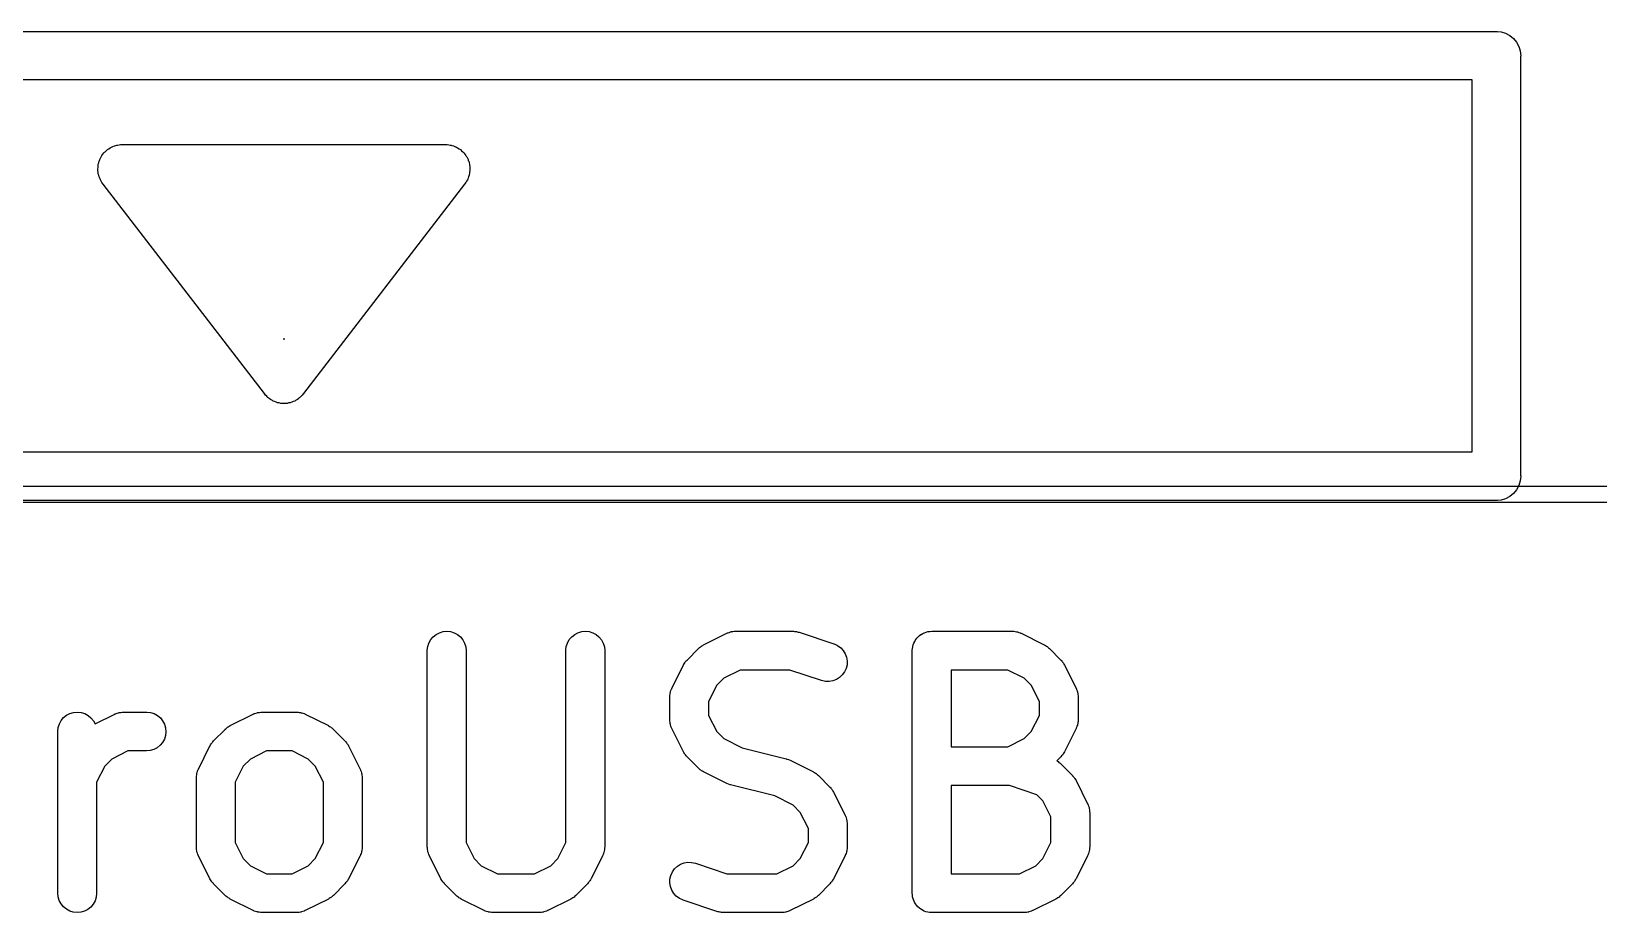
# Model space of a CAD drawing. Header units: millimetres. Extents: x 17 to 402, y -127 to -24.
# Drawn here: x 27 to 31.848, y -26.693 to -23.968 of the extents above; entities that cross this region are included whole.
import ezdxf

# ---------------------------------------------------------------- set-up
doc = ezdxf.new("R2010")
doc.units = ezdxf.units.MM
doc.header["$LTSCALE"] = 25.4
doc.layers.add('BLACK', color=7, linetype='CONTINUOUS')

msp = doc.modelspace()

# ---------------------------------------------------------------- linework, layer by layer
at = {"layer": 'BLACK', "linetype": 'Continuous'}
for p, q in [((24.0349, -23.9688), (31.5275, -23.9688)), ((31.5275, -23.9688), (31.5313, -23.9684)), ((31.5313, -23.9684), (31.5349, -23.9688)), ((31.5349, -23.9688), (31.546, -23.9698)), ((31.546, -23.9698), (31.56, -23.9741)), ((31.56, -23.9741), (31.5732, -23.9811)), ((31.5732, -23.9811), (31.5846, -23.9905)), ((31.5846, -23.9905), (31.5938, -24.0019)), ((31.5938, -24.0019), (31.6009, -24.0149)), ((31.6009, -24.0149), (31.6052, -24.0291)), ((31.6052, -24.0291), (31.6065, -24.0437)), ((31.6065, -24.0437), (31.6062, -24.0474)), ((31.6062, -24.0474), (31.6062, -25.3401)), ((31.4564, -24.1187), (24.1063, -24.1187)), ((31.4564, -25.2688), (31.4564, -24.1187)), ((27.2318, -24.3374), (27.2354, -24.334)), ((27.2354, -24.334), (27.2374, -24.3327)), ((27.2374, -24.3327), (27.2395, -24.3311)), ((27.2395, -24.3311), (27.2438, -24.3288)), ((27.2438, -24.3288), (27.2478, -24.3262)), ((27.2478, -24.3262), (27.2501, -24.3253)), ((27.2501, -24.3253), (27.2524, -24.3241)), ((27.2524, -24.3241), (27.257, -24.3227)), ((27.257, -24.3227), (27.2616, -24.321)), ((27.2616, -24.321), (27.2641, -24.3206)), ((27.2641, -24.3206), (27.2666, -24.3198)), ((27.2666, -24.3198), (27.2715, -24.3194)), ((27.2715, -24.3194), (27.2763, -24.3185)), ((27.2763, -24.3185), (27.2824, -24.3187)), ((27.2824, -24.3187), (28.2801, -24.3187)), ((28.2801, -24.3187), (28.2862, -24.3185)), ((28.2862, -24.3185), (28.291, -24.3194)), ((28.291, -24.3194), (28.2959, -24.3198)), ((28.2959, -24.3198), (28.2984, -24.3206)), ((28.2984, -24.3206), (28.3009, -24.321)), ((28.3009, -24.321), (28.3055, -24.3227)), ((28.3055, -24.3227), (28.3101, -24.3241)), ((28.3101, -24.3241), (28.3124, -24.3253)), ((28.3124, -24.3253), (28.3147, -24.3262)), ((28.3147, -24.3262), (28.3187, -24.3288)), ((28.3187, -24.3288), (28.323, -24.3311)), ((28.323, -24.3311), (28.3251, -24.3327)), ((28.3251, -24.3327), (28.3271, -24.334)), ((28.3271, -24.334), (28.3307, -24.3374)), ((27.2064, -24.384), (27.2072, -24.3816)), ((27.2072, -24.379), (27.2087, -24.3744)), ((27.2072, -24.3816), (27.2072, -24.379)), ((27.2087, -24.3744), (27.2097, -24.3696)), ((27.2097, -24.3696), (27.2108, -24.3673)), ((27.2108, -24.3673), (27.2115, -24.3649)), ((27.2115, -24.3649), (27.2138, -24.3606)), ((27.2138, -24.3606), (27.2158, -24.3561)), ((27.2158, -24.3561), (27.2174, -24.3541)), ((27.2174, -24.3541), (27.2186, -24.3519)), ((27.2186, -24.3519), (27.2217, -24.3481)), ((27.2217, -24.3481), (27.2245, -24.3441)), ((27.2245, -24.3441), (27.2263, -24.3424)), ((27.2263, -24.3424), (27.228, -24.3405)), ((27.228, -24.3405), (27.2318, -24.3374)), ((28.3307, -24.3374), (28.3345, -24.3405)), ((28.3345, -24.3405), (28.3362, -24.3424)), ((28.3362, -24.3424), (28.338, -24.3441)), ((28.338, -24.3441), (28.3408, -24.3481)), ((28.3408, -24.3481), (28.3439, -24.3519)), ((28.3439, -24.3519), (28.3451, -24.3541)), ((28.3451, -24.3541), (28.3467, -24.3561)), ((28.3467, -24.3561), (28.3487, -24.3606)), ((28.3487, -24.3606), (28.351, -24.3649)), ((28.351, -24.3649), (28.3515, -24.3673)), ((28.3515, -24.3673), (28.3528, -24.3696)), ((28.3528, -24.3696), (28.3538, -24.3744)), ((28.3538, -24.3744), (28.3553, -24.379)), ((28.3553, -24.379), (28.3553, -24.3816)), ((28.3553, -24.3816), (28.3561, -24.384)), ((27.2059, -24.3938), (27.2064, -24.3889)), ((27.2062, -24.3963), (27.2059, -24.3938)), ((27.2059, -24.3988), (27.2062, -24.3963)), ((27.207, -24.4036), (27.2059, -24.3988)), ((27.2064, -24.3889), (27.2064, -24.384)), ((27.2072, -24.4085), (27.207, -24.4036)), ((27.208, -24.4109), (27.2072, -24.4085)), ((27.2085, -24.4133), (27.208, -24.4109)), ((27.2103, -24.4179), (27.2085, -24.4133)), ((27.2115, -24.4226), (27.2103, -24.4179)), ((27.2128, -24.4248), (27.2115, -24.4226)), ((27.2138, -24.4272), (27.2128, -24.4248)), ((27.2164, -24.4313), (27.2138, -24.4272)), ((28.3487, -24.4272), (28.3461, -24.4313)), ((28.3497, -24.4248), (28.3487, -24.4272)), ((28.351, -24.4226), (28.3497, -24.4248)), ((28.3522, -24.4179), (28.351, -24.4226)), ((28.354, -24.4133), (28.3522, -24.4179)), ((28.3545, -24.4109), (28.354, -24.4133)), ((28.3553, -24.4085), (28.3545, -24.4109)), ((28.3555, -24.4036), (28.3553, -24.4085)), ((28.3566, -24.3988), (28.3555, -24.4036)), ((28.3561, -24.384), (28.3561, -24.3889)), ((28.3561, -24.3889), (28.3566, -24.3938)), ((28.3566, -24.3938), (28.3563, -24.3963)), ((28.3563, -24.3963), (28.3566, -24.3988)), ((27.2186, -24.4356), (27.2164, -24.4313)), ((27.2224, -24.4404), (27.2186, -24.4356)), ((27.7211, -25.0885), (27.2224, -24.4404)), ((28.3401, -24.4404), (27.8414, -25.0885)), ((28.3439, -24.4356), (28.3401, -24.4404)), ((28.3461, -24.4313), (28.3439, -24.4356)), ((27.7797, -24.9187), (27.7812, -24.9208)), ((27.7828, -24.9187), (27.7797, -24.9187)), ((27.7812, -24.9208), (27.7828, -24.9187)), ((27.7246, -25.0934), (27.7211, -25.0885)), ((27.7282, -25.0968), (27.7246, -25.0934)), ((27.7317, -25.1005), (27.7282, -25.0968)), ((27.7335, -25.1019), (27.7317, -25.1005)), ((27.7353, -25.1035), (27.7335, -25.1019)), ((27.7396, -25.1061), (27.7353, -25.1035)), ((27.7437, -25.1091), (27.7396, -25.1061)), ((27.7459, -25.11), (27.7437, -25.1091)), ((27.8188, -25.1091), (27.8168, -25.11)), ((27.8229, -25.1061), (27.8188, -25.1091)), ((27.8272, -25.1035), (27.8229, -25.1061)), ((27.829, -25.1019), (27.8272, -25.1035)), ((27.8308, -25.1005), (27.829, -25.1019)), ((27.8343, -25.0968), (27.8308, -25.1005)), ((27.8379, -25.0934), (27.8343, -25.0968)), ((27.8414, -25.0885), (27.8379, -25.0934)), ((27.7477, -25.1113), (27.7459, -25.11)), ((27.7525, -25.1131), (27.7477, -25.1113)), ((27.7571, -25.1151), (27.7525, -25.1131)), ((27.7594, -25.1157), (27.7571, -25.1151)), ((27.7617, -25.1165), (27.7594, -25.1157)), ((27.7665, -25.1173), (27.7617, -25.1165)), ((27.7716, -25.1185), (27.7665, -25.1173)), ((27.7739, -25.1185), (27.7716, -25.1185)), ((27.7762, -25.1189), (27.7739, -25.1185)), ((27.7812, -25.1188), (27.7762, -25.1189)), ((27.7863, -25.1189), (27.7812, -25.1188)), ((27.7886, -25.1185), (27.7863, -25.1189)), ((27.7909, -25.1185), (27.7886, -25.1185)), ((27.796, -25.1173), (27.7909, -25.1185)), ((27.8008, -25.1165), (27.796, -25.1173)), ((27.8031, -25.1157), (27.8008, -25.1165)), ((27.8054, -25.1151), (27.8031, -25.1157)), ((27.81, -25.1131), (27.8054, -25.1151)), ((27.8148, -25.1113), (27.81, -25.1131)), ((27.8168, -25.11), (27.8148, -25.1113)), ((24.1063, -25.2688), (31.4564, -25.2688)), ((31.6065, -25.3437), (31.6052, -25.3584)), ((31.6062, -25.3401), (31.6065, -25.3437)), ((19.0488, -25.375), (400.05, -25.375)), ((31.5846, -25.397), (31.5732, -25.4063)), ((31.5938, -25.3856), (31.5846, -25.397)), ((31.6009, -25.3726), (31.5938, -25.3856)), ((31.6052, -25.3584), (31.6009, -25.3726)), ((400.05, -25.4249), (19.0501, -25.4249)), ((31.5275, -25.4188), (24.0349, -25.4188)), ((31.5313, -25.419), (31.5275, -25.4188)), ((31.5349, -25.4188), (31.5313, -25.419)), ((31.546, -25.4178), (31.5349, -25.4188)), ((31.56, -25.4135), (31.546, -25.4178)), ((31.5732, -25.4063), (31.56, -25.4135)), ((28.2428, -25.8402), (28.2519, -25.8328)), ((28.2519, -25.8328), (28.2623, -25.8275)), ((28.2623, -25.8275), (28.2735, -25.8242)), ((28.2735, -25.8242), (28.2852, -25.8229)), ((28.2852, -25.8229), (28.2969, -25.8242)), ((28.2969, -25.8242), (28.308, -25.8277)), ((28.308, -25.8277), (28.3185, -25.8333)), ((28.3185, -25.8333), (28.3273, -25.8407)), ((28.6715, -25.8402), (28.6807, -25.8328)), ((28.6807, -25.8328), (28.6908, -25.8275)), ((28.6908, -25.8275), (28.7023, -25.8242)), ((28.7023, -25.8242), (28.7139, -25.8229)), ((28.7139, -25.8229), (28.7254, -25.8242)), ((28.7254, -25.8242), (28.7365, -25.8277)), ((28.7365, -25.8277), (28.747, -25.8333)), ((28.747, -25.8333), (28.7558, -25.8407)), ((29.0794, -25.8651), (29.1508, -25.8293)), ((29.1508, -25.8293), (29.1516, -25.829)), ((29.1516, -25.829), (29.1534, -25.8285)), ((29.1534, -25.8285), (29.1549, -25.8275)), ((29.1549, -25.8275), (29.1587, -25.8265)), ((29.1587, -25.8265), (29.1625, -25.8249)), ((29.1625, -25.8249), (29.1643, -25.8247)), ((29.1643, -25.8247), (29.1661, -25.8242)), ((29.1661, -25.8242), (29.1701, -25.8237)), ((29.1701, -25.8237), (29.1742, -25.8232)), ((29.1742, -25.8232), (29.176, -25.8232)), ((29.176, -25.8232), (29.1777, -25.8229)), ((29.1777, -25.8229), (29.3563, -25.8229)), ((29.3563, -25.8229), (29.3571, -25.8232)), ((29.3571, -25.8232), (29.3604, -25.8234)), ((29.3604, -25.8234), (29.3639, -25.8234)), ((29.3639, -25.8234), (29.3662, -25.8242)), ((29.3662, -25.8242), (29.3687, -25.8244)), ((29.3687, -25.8244), (29.3721, -25.8255)), ((29.3721, -25.8255), (29.3751, -25.8262)), ((29.3751, -25.8262), (29.4823, -25.8618)), ((29.7429, -25.8402), (29.7472, -25.8366)), ((29.7472, -25.8366), (29.7515, -25.8331)), ((29.7515, -25.8331), (29.7518, -25.8331)), ((29.7518, -25.8331), (29.752, -25.8328)), ((29.752, -25.8328), (29.7571, -25.8303)), ((29.7571, -25.8303), (29.7619, -25.8275)), ((29.7619, -25.8275), (29.7622, -25.8275)), ((29.7622, -25.8275), (29.7625, -25.8275)), ((29.7625, -25.8275), (29.7678, -25.8257)), ((29.7678, -25.8257), (29.7731, -25.8242)), ((29.7731, -25.8242), (29.7734, -25.8242)), ((29.7734, -25.8242), (29.7736, -25.8242)), ((29.7736, -25.8242), (29.7792, -25.8237)), ((29.7792, -25.8237), (29.7848, -25.8229)), ((29.7848, -25.8229), (30.0347, -25.8229)), ((30.0347, -25.8229), (30.0358, -25.8232)), ((30.0358, -25.8232), (30.0375, -25.8232)), ((30.0375, -25.8232), (30.0391, -25.8232)), ((30.0391, -25.8232), (30.0431, -25.8239)), ((30.0431, -25.8239), (30.0472, -25.8244)), ((30.0472, -25.8244), (30.049, -25.8249)), ((30.049, -25.8249), (30.0507, -25.8252)), ((30.0507, -25.8252), (30.0545, -25.8267)), ((30.0545, -25.8267), (30.0584, -25.828)), ((30.0584, -25.828), (30.0599, -25.8288)), ((30.0599, -25.8288), (30.0617, -25.8293)), ((30.0617, -25.8293), (30.133, -25.8651)), ((28.2247, -25.8821), (28.2263, -25.8707)), ((28.2247, -25.8831), (28.2247, -25.8821)), ((28.2247, -26.4902), (28.2247, -25.8831)), ((28.2263, -25.8707), (28.2296, -25.8595)), ((28.2296, -25.8595), (28.2354, -25.8491)), ((28.2354, -25.8491), (28.2428, -25.8402)), ((28.3273, -25.8407), (28.3347, -25.8498)), ((28.3347, -25.8498), (28.3403, -25.8602)), ((28.3403, -25.8602), (28.3436, -25.8714)), ((28.3436, -25.8714), (28.3449, -25.8831)), ((28.3449, -25.8831), (28.3449, -26.4759)), ((28.6535, -25.8821), (28.6548, -25.8707)), ((28.6535, -25.8831), (28.6535, -25.8821)), ((28.6535, -26.4759), (28.6535, -25.8831)), ((28.6548, -25.8707), (28.6583, -25.8595)), ((28.6583, -25.8595), (28.6639, -25.8491)), ((28.6639, -25.8491), (28.6715, -25.8402)), ((28.7558, -25.8407), (28.7635, -25.8498)), ((28.7635, -25.8498), (28.7688, -25.8602)), ((28.7688, -25.8602), (28.7724, -25.8714)), ((28.7724, -25.8714), (28.7734, -25.8831)), ((28.7734, -25.8831), (28.7734, -26.4902)), ((29.0281, -25.9121), (29.0639, -25.8762)), ((29.0639, -25.8762), (29.0645, -25.8757)), ((29.0645, -25.8757), (29.067, -25.8737)), ((29.067, -25.8737), (29.0695, -25.8714)), ((29.0695, -25.8714), (29.0716, -25.8699)), ((29.0716, -25.8699), (29.0736, -25.8684)), ((29.0736, -25.8684), (29.0767, -25.8669)), ((29.0767, -25.8669), (29.0794, -25.8651)), ((29.4823, -25.8618), (29.483, -25.862)), ((29.483, -25.862), (29.4937, -25.8671)), ((29.4937, -25.8671), (29.5034, -25.874)), ((29.5034, -25.874), (29.5112, -25.8826)), ((29.5112, -25.8826), (29.5173, -25.8925)), ((29.7249, -25.8821), (29.7254, -25.8765)), ((29.7249, -25.8826), (29.7249, -25.8821)), ((29.7249, -25.8831), (29.7249, -25.8826)), ((29.7249, -25.8826), (29.7249, -25.8826)), ((29.7249, -25.8826), (29.7249, -25.8826)), ((29.7249, -26.6329), (29.7249, -25.8831)), ((29.7254, -25.8765), (29.7261, -25.8709)), ((29.7261, -25.8707), (29.7279, -25.8653)), ((29.7261, -25.8709), (29.7261, -25.8707)), ((29.7261, -25.8707), (29.7261, -25.8707)), ((29.7279, -25.8653), (29.7294, -25.8597)), ((29.7294, -25.8597), (29.7297, -25.8595)), ((29.7297, -25.8595), (29.7325, -25.8544)), ((29.7297, -25.8595), (29.7297, -25.8595)), ((29.7325, -25.8544), (29.735, -25.8496)), ((29.735, -25.8496), (29.7353, -25.8493)), ((29.7353, -25.8491), (29.7388, -25.8448)), ((29.7353, -25.8493), (29.7353, -25.8491)), ((29.7388, -25.8448), (29.7426, -25.8404)), ((29.7426, -25.8404), (29.7429, -25.8402)), ((29.7426, -25.8404), (29.7426, -25.8404)), ((30.133, -25.8651), (30.1338, -25.8656)), ((30.1338, -25.8656), (30.1366, -25.8674)), ((30.1366, -25.8674), (30.1396, -25.8689)), ((30.1396, -25.8689), (30.1417, -25.8704)), ((30.1417, -25.8704), (30.1437, -25.8719)), ((30.1437, -25.8719), (30.146, -25.8742)), ((30.146, -25.8742), (30.1488, -25.8762)), ((30.1488, -25.8762), (30.1843, -25.9121)), ((28.9811, -25.9989), (29.017, -25.9276)), ((29.017, -25.9276), (29.0172, -25.9268)), ((29.0172, -25.9268), (29.019, -25.924)), ((29.019, -25.924), (29.0208, -25.9212)), ((29.0208, -25.9212), (29.0223, -25.9192)), ((29.0223, -25.9192), (29.0236, -25.9171)), ((29.0236, -25.9171), (29.0258, -25.9146)), ((29.0258, -25.9146), (29.0281, -25.9121)), ((29.5173, -25.8925), (29.5214, -25.9034)), ((29.5229, -25.9268), (29.5201, -25.9382)), ((29.5214, -25.9034), (29.5232, -25.9151)), ((29.5232, -25.9151), (29.5229, -25.9268)), ((30.1843, -25.9121), (30.1851, -25.9126)), ((30.1851, -25.9126), (30.1871, -25.9154)), ((30.1871, -25.9154), (30.1894, -25.9177)), ((30.1894, -25.9177), (30.1907, -25.9199)), ((30.1907, -25.9199), (30.1922, -25.9217)), ((30.1922, -25.9217), (30.1937, -25.9248)), ((30.1937, -25.9248), (30.1955, -25.9276)), ((30.1955, -25.9276), (30.2313, -25.9989)), ((29.1417, -25.9679), (29.1198, -25.99)), ((29.192, -25.9431), (29.1417, -25.9679)), ((29.3464, -25.9431), (29.192, -25.9431)), ((29.4444, -25.9756), (29.3464, -25.9431)), ((29.4559, -25.9784), (29.4444, -25.9756)), ((29.4676, -25.9786), (29.4559, -25.9784)), ((29.479, -25.9766), (29.4676, -25.9786)), ((29.4902, -25.9725), (29.479, -25.9766)), ((29.5001, -25.9664), (29.4902, -25.9725)), ((29.5084, -25.9583), (29.5001, -25.9664)), ((29.5153, -25.9489), (29.5084, -25.9583)), ((29.5201, -25.9382), (29.5153, -25.9489)), ((29.8447, -25.9431), (29.8447, -26.1803)), ((30.0208, -25.9431), (29.8447, -25.9431)), ((30.0708, -25.9679), (30.0208, -25.9431)), ((30.0926, -25.99), (30.0708, -25.9679)), ((28.9748, -26.0251), (28.975, -26.0233)), ((28.9748, -26.0259), (28.9748, -26.0251)), ((28.9748, -26.0972), (28.9748, -26.0259)), ((28.975, -26.0215), (28.9756, -26.0175)), ((28.975, -26.0233), (28.975, -26.0215)), ((28.9756, -26.0175), (28.9761, -26.0134)), ((28.9761, -26.0134), (28.9766, -26.0116)), ((28.9766, -26.0116), (28.9771, -26.0101)), ((28.9771, -26.0101), (28.9784, -26.006)), ((28.9784, -26.006), (28.9796, -26.0022)), ((28.9796, -26.0022), (28.9806, -26.0007)), ((28.9806, -26.0007), (28.9811, -25.9989)), ((29.1198, -25.99), (29.0949, -26.0401)), ((30.1178, -26.0401), (30.0926, -25.99)), ((30.2313, -25.9989), (30.2316, -25.9997)), ((30.2316, -25.9997), (30.2324, -26.0015)), ((30.2324, -26.0015), (30.2331, -26.003)), ((30.2331, -26.003), (30.2344, -26.0071)), ((30.2344, -26.0071), (30.2357, -26.0109)), ((30.2357, -26.0109), (30.2359, -26.0126)), ((30.2359, -26.0126), (30.2364, -26.0142)), ((30.2364, -26.0142), (30.2369, -26.0182)), ((30.2369, -26.0182), (30.2377, -26.0223)), ((30.2377, -26.0223), (30.2374, -26.0241)), ((30.2374, -26.0241), (30.2377, -26.0259)), ((30.2377, -26.0259), (30.2377, -26.0972)), ((27.1092, -26.0828), (27.1196, -26.0774)), ((27.1196, -26.0774), (27.1308, -26.0741)), ((27.1308, -26.0741), (27.1424, -26.0731)), ((27.1424, -26.0731), (27.1541, -26.0744)), ((27.1541, -26.0744), (27.1653, -26.0777)), ((27.1653, -26.0777), (27.1755, -26.0833)), ((27.258, -26.0795), (27.2588, -26.0789)), ((27.2588, -26.0789), (27.2603, -26.0784)), ((27.2603, -26.0784), (27.2621, -26.0777)), ((27.2621, -26.0777), (27.2659, -26.0764)), ((27.2659, -26.0764), (27.2697, -26.0749)), ((27.2697, -26.0749), (27.2715, -26.0746)), ((27.2715, -26.0746), (27.2733, -26.0741)), ((27.2733, -26.0741), (27.2773, -26.0739)), ((27.2773, -26.0739), (27.2814, -26.0731)), ((27.2814, -26.0731), (27.2832, -26.0731)), ((27.2832, -26.0731), (27.2849, -26.0731)), ((27.2849, -26.0731), (27.3563, -26.0731)), ((27.3563, -26.0731), (27.3571, -26.0731)), ((27.3571, -26.0731), (27.3688, -26.0744)), ((27.3688, -26.0744), (27.3799, -26.0779)), ((27.3799, -26.0779), (27.3901, -26.0835)), ((27.6865, -26.0795), (27.6873, -26.0789)), ((27.6873, -26.0789), (27.689, -26.0784)), ((27.689, -26.0784), (27.6906, -26.0777)), ((27.6906, -26.0777), (27.6944, -26.0764)), ((27.6944, -26.0764), (27.6982, -26.0749)), ((27.6982, -26.0749), (27.7, -26.0746)), ((27.7, -26.0746), (27.7017, -26.0741)), ((27.7017, -26.0741), (27.7058, -26.0739)), ((27.7058, -26.0739), (27.7099, -26.0731)), ((27.7099, -26.0731), (27.7117, -26.0731)), ((27.7117, -26.0731), (27.7134, -26.0731)), ((27.7134, -26.0731), (27.8206, -26.0731)), ((27.8206, -26.0731), (27.8214, -26.0731)), ((27.8214, -26.0731), (27.8232, -26.0734)), ((27.8232, -26.0734), (27.8249, -26.0731)), ((27.8249, -26.0731), (27.829, -26.0739)), ((27.829, -26.0739), (27.8331, -26.0744)), ((27.8331, -26.0744), (27.8346, -26.0749)), ((27.8346, -26.0749), (27.8364, -26.0751)), ((27.8364, -26.0751), (27.8402, -26.0767)), ((27.8402, -26.0767), (27.8442, -26.0779)), ((27.8442, -26.0779), (27.8458, -26.0787)), ((27.8458, -26.0787), (27.8473, -26.0795)), ((29.0949, -26.0401), (29.0949, -26.0833)), ((30.1178, -26.0833), (30.1178, -26.0401)), ((27.082, -26.1323), (27.0833, -26.1206)), ((27.0833, -26.1206), (27.0868, -26.1094)), ((27.0868, -26.1094), (27.0924, -26.0993)), ((27.0924, -26.0993), (27.1, -26.0901)), ((27.1, -26.0901), (27.1092, -26.0828)), ((27.1755, -26.0833), (27.1846, -26.0909)), ((27.1846, -26.0909), (27.192, -26.0998)), ((27.192, -26.0998), (27.1973, -26.1097)), ((27.1973, -26.1097), (27.258, -26.0795)), ((27.3901, -26.0835), (27.3992, -26.0911)), ((27.3992, -26.0911), (27.4063, -26.1003)), ((27.4063, -26.1003), (27.4119, -26.1104)), ((27.4119, -26.1104), (27.4152, -26.1219)), ((27.4152, -26.1219), (27.4163, -26.1336)), ((27.5638, -26.162), (27.5996, -26.1264)), ((27.5996, -26.1264), (27.6001, -26.1257)), ((27.6001, -26.1257), (27.6027, -26.1236)), ((27.6027, -26.1236), (27.6052, -26.1214)), ((27.6052, -26.1214), (27.6073, -26.1201)), ((27.6073, -26.1201), (27.6093, -26.1183)), ((27.6093, -26.1183), (27.6123, -26.1168)), ((27.6123, -26.1168), (27.6151, -26.115)), ((27.6151, -26.115), (27.6865, -26.0795)), ((27.8473, -26.0795), (27.9189, -26.115)), ((27.9189, -26.115), (27.9194, -26.1155)), ((27.9194, -26.1155), (27.9225, -26.1173)), ((27.9225, -26.1173), (27.9253, -26.1188)), ((27.9253, -26.1188), (27.9273, -26.1206)), ((27.9273, -26.1206), (27.9293, -26.1219)), ((27.9293, -26.1219), (27.9319, -26.1242)), ((27.9319, -26.1242), (27.9344, -26.1264)), ((27.9344, -26.1264), (27.9702, -26.162)), ((28.975, -26.099), (28.9748, -26.0972)), ((28.975, -26.1008), (28.975, -26.099)), ((28.9756, -26.1048), (28.975, -26.1008)), ((28.9761, -26.1089), (28.9756, -26.1048)), ((28.9766, -26.1107), (28.9761, -26.1089)), ((28.9768, -26.1125), (28.9766, -26.1107)), ((28.9781, -26.1163), (28.9768, -26.1125)), ((28.9794, -26.1201), (28.9781, -26.1163)), ((28.9801, -26.1219), (28.9794, -26.1201)), ((28.9809, -26.1234), (28.9801, -26.1219)), ((28.9811, -26.1242), (28.9809, -26.1234)), ((29.017, -26.1955), (28.9811, -26.1242)), ((29.0949, -26.0833), (29.1198, -26.1333)), ((30.0926, -26.1333), (30.1178, -26.0833)), ((30.2313, -26.1242), (30.1955, -26.1955)), ((30.2321, -26.1226), (30.2313, -26.1242)), ((30.2329, -26.1209), (30.2321, -26.1226)), ((30.2341, -26.117), (30.2329, -26.1209)), ((30.2357, -26.1132), (30.2341, -26.117)), ((30.2359, -26.1115), (30.2357, -26.1132)), ((30.2364, -26.1097), (30.2359, -26.1115)), ((30.2369, -26.1056), (30.2364, -26.1097)), ((30.2374, -26.1018), (30.2369, -26.1056)), ((30.2377, -26.0982), (30.2374, -26.1)), ((30.2374, -26.1), (30.2374, -26.1018)), ((30.2377, -26.0972), (30.2377, -26.0982)), ((27.082, -26.133), (27.082, -26.1323)), ((27.082, -26.6329), (27.082, -26.133)), ((27.3985, -26.1757), (27.3893, -26.1831)), ((27.4061, -26.1666), (27.3985, -26.1757)), ((27.4117, -26.1564), (27.4061, -26.1666)), ((27.415, -26.145), (27.4117, -26.1564)), ((27.4163, -26.1336), (27.415, -26.145)), ((27.5529, -26.177), (27.5547, -26.1739)), ((27.5547, -26.1739), (27.5565, -26.1711)), ((27.5565, -26.1711), (27.558, -26.1691)), ((27.558, -26.1691), (27.5593, -26.1671)), ((27.5593, -26.1671), (27.5618, -26.1645)), ((27.5618, -26.1645), (27.5638, -26.162)), ((27.9702, -26.162), (27.9707, -26.1625)), ((27.9707, -26.1625), (27.9728, -26.1653)), ((27.9728, -26.1653), (27.9751, -26.1678)), ((27.9751, -26.1678), (27.9763, -26.1699)), ((27.9763, -26.1699), (27.9781, -26.1719)), ((27.9781, -26.1719), (27.9796, -26.1747)), ((27.9796, -26.1747), (27.9814, -26.1777)), ((29.1198, -26.1333), (29.1417, -26.1551)), ((29.1417, -26.1551), (29.1986, -26.1836)), ((30.0208, -26.1803), (30.0708, -26.1551)), ((30.0708, -26.1551), (30.0926, -26.1333)), ((27.2489, -26.2181), (27.227, -26.24)), ((27.2989, -26.193), (27.2489, -26.2181)), ((27.3563, -26.193), (27.2989, -26.193)), ((27.368, -26.192), (27.3563, -26.193)), ((27.3792, -26.1884), (27.368, -26.192)), ((27.3893, -26.1831), (27.3792, -26.1884)), ((27.5168, -26.2491), (27.5526, -26.1777)), ((27.5526, -26.1777), (27.5529, -26.177)), ((27.6776, -26.2181), (27.6555, -26.24)), ((27.7277, -26.193), (27.6776, -26.2181)), ((27.8064, -26.193), (27.7277, -26.193)), ((27.8564, -26.2181), (27.8064, -26.193)), ((27.8783, -26.24), (27.8564, -26.2181)), ((27.9814, -26.1777), (28.017, -26.2491)), ((29.0187, -26.1983), (29.017, -26.1955)), ((29.0203, -26.2014), (29.0187, -26.1983)), ((29.0218, -26.2034), (29.0203, -26.2014)), ((29.0231, -26.2054), (29.0218, -26.2034)), ((29.0253, -26.208), (29.0231, -26.2054)), ((29.0276, -26.2105), (29.0253, -26.208)), ((29.0281, -26.2113), (29.0276, -26.2105)), ((29.0639, -26.2468), (29.0281, -26.2113)), ((29.1986, -26.1836), (29.335, -26.2176)), ((29.335, -26.2176), (29.336, -26.2179)), ((29.336, -26.2179), (29.3362, -26.2179)), ((29.3362, -26.2179), (29.3365, -26.2181)), ((29.3365, -26.2181), (29.3416, -26.2199)), ((29.3416, -26.2199), (29.3469, -26.2219)), ((29.3469, -26.2219), (29.3472, -26.2222)), ((29.3472, -26.2222), (29.3474, -26.2222)), ((29.3474, -26.2222), (29.4188, -26.258)), ((29.8447, -26.1803), (30.0208, -26.1803)), ((30.1843, -26.2113), (30.1716, -26.224)), ((30.1716, -26.224), (30.1724, -26.2242)), ((30.1724, -26.2242), (30.1737, -26.2252)), ((30.1866, -26.2085), (30.1843, -26.2113)), ((30.1889, -26.2062), (30.1866, -26.2085)), ((30.1902, -26.2042), (30.1889, -26.2062)), ((30.1917, -26.2021), (30.1902, -26.2042)), ((30.1935, -26.1991), (30.1917, -26.2021)), ((30.1953, -26.1963), (30.1935, -26.1991)), ((30.1955, -26.1955), (30.1953, -26.1963)), ((27.227, -26.24), (27.2019, -26.29)), ((27.5107, -26.2715), (27.5115, -26.2674)), ((27.5107, -26.2733), (27.5107, -26.2715)), ((27.5115, -26.2674), (27.5118, -26.2633)), ((27.5118, -26.2633), (27.5123, -26.2618)), ((27.5123, -26.2618), (27.5128, -26.26)), ((27.5128, -26.26), (27.514, -26.2562)), ((27.514, -26.2562), (27.5153, -26.2522)), ((27.5153, -26.2522), (27.5163, -26.2506)), ((27.5163, -26.2506), (27.5168, -26.2491)), ((27.6555, -26.24), (27.6306, -26.29)), ((27.9034, -26.29), (27.8783, -26.24)), ((28.017, -26.2491), (28.0175, -26.2499)), ((28.0175, -26.2499), (28.018, -26.2514)), ((28.018, -26.2514), (28.0187, -26.2529)), ((28.0187, -26.2529), (28.02, -26.257)), ((28.02, -26.257), (28.0215, -26.2608)), ((28.0215, -26.2608), (28.0218, -26.2626)), ((28.0218, -26.2626), (28.0223, -26.2644)), ((28.0223, -26.2644), (28.0225, -26.2684)), ((28.0225, -26.2684), (28.0233, -26.2725)), ((28.0233, -26.2725), (28.0233, -26.274)), ((29.0665, -26.2491), (29.0639, -26.2468)), ((29.0688, -26.2514), (29.0665, -26.2491)), ((29.0711, -26.2527), (29.0688, -26.2514)), ((29.0728, -26.2542), (29.0711, -26.2527)), ((29.0759, -26.256), (29.0728, -26.2542)), ((29.0787, -26.2578), (29.0759, -26.256)), ((29.0794, -26.258), (29.0787, -26.2578)), ((29.1508, -26.2938), (29.0794, -26.258)), ((29.4188, -26.258), (29.4196, -26.2583)), ((29.4196, -26.2583), (29.4223, -26.26)), ((29.4223, -26.26), (29.4254, -26.2618)), ((29.4254, -26.2618), (29.4272, -26.2633)), ((29.4272, -26.2633), (29.4295, -26.2646)), ((29.4295, -26.2646), (29.4317, -26.2672)), ((29.4317, -26.2672), (29.4343, -26.2692)), ((29.4343, -26.2692), (29.4701, -26.305)), ((30.1737, -26.2252), (30.1755, -26.226)), ((30.1755, -26.226), (30.1785, -26.2285)), ((30.1785, -26.2285), (30.1818, -26.2311)), ((30.1818, -26.2311), (30.1831, -26.2324)), ((30.1831, -26.2324), (30.1843, -26.2334)), ((30.1843, -26.2334), (30.2202, -26.2692)), ((30.2202, -26.2692), (30.2207, -26.2697)), ((30.2207, -26.2697), (30.2227, -26.2725)), ((30.2227, -26.2725), (30.225, -26.2748)), ((27.2019, -26.29), (27.2019, -26.6329)), ((27.5105, -26.275), (27.5107, -26.2733)), ((27.5105, -26.2758), (27.5105, -26.275)), ((27.5105, -26.4902), (27.5105, -26.2758)), ((27.6306, -26.29), (27.6306, -26.4759)), ((27.9034, -26.4759), (27.9034, -26.29)), ((28.0233, -26.274), (28.0233, -26.2758)), ((28.0233, -26.2758), (28.0233, -26.4902)), ((29.1511, -26.2938), (29.1508, -26.2938)), ((29.1513, -26.2941), (29.1511, -26.2938)), ((29.1567, -26.2961), (29.1513, -26.2941)), ((29.1617, -26.2981), (29.1567, -26.2961)), ((29.162, -26.2981), (29.1617, -26.2981)), ((29.1622, -26.2981), (29.162, -26.2981)), ((29.163, -26.2984), (29.1622, -26.2981)), ((29.2997, -26.3324), (29.163, -26.2984)), ((29.4701, -26.305), (29.4706, -26.3055)), ((29.4706, -26.3055), (29.4729, -26.3081)), ((29.4729, -26.3081), (29.4752, -26.3106)), ((29.4752, -26.3106), (29.4764, -26.3126)), ((29.4764, -26.3126), (29.478, -26.3147)), ((29.478, -26.3147), (29.4795, -26.3177)), ((29.4795, -26.3177), (29.4813, -26.3205)), ((29.4813, -26.3205), (29.5171, -26.3919)), ((29.8447, -26.3002), (29.8447, -26.573)), ((30.0251, -26.3002), (29.8447, -26.3002)), ((30.1097, -26.3284), (30.0251, -26.3002)), ((30.225, -26.2748), (30.2265, -26.2771)), ((30.2265, -26.2771), (30.228, -26.2788)), ((30.228, -26.2788), (30.2296, -26.2819)), ((30.2296, -26.2819), (30.2313, -26.2847)), ((30.2313, -26.2847), (30.2671, -26.3563)), ((29.3563, -26.3609), (29.2997, -26.3324)), ((29.3784, -26.383), (29.3563, -26.3609)), ((30.1285, -26.3472), (30.1097, -26.3284)), ((30.1534, -26.3972), (30.1285, -26.3472)), ((30.2671, -26.3563), (30.2674, -26.3571)), ((30.2674, -26.3571), (30.2679, -26.3586)), ((30.2679, -26.3586), (30.2689, -26.3601)), ((30.2689, -26.3601), (30.2699, -26.3642)), ((30.2699, -26.3642), (30.2715, -26.368)), ((30.2715, -26.368), (30.2717, -26.3698)), ((30.2717, -26.3698), (30.2722, -26.3713)), ((29.4033, -26.433), (29.3784, -26.383)), ((29.5171, -26.3919), (29.5173, -26.3926)), ((29.5173, -26.3926), (29.5181, -26.3944)), ((29.5181, -26.3944), (29.5189, -26.3959)), ((29.5189, -26.3959), (29.5201, -26.3997)), ((29.5201, -26.3997), (29.5214, -26.4036)), ((29.5214, -26.4036), (29.5217, -26.4053)), ((29.5217, -26.4053), (29.5222, -26.4071)), ((29.5222, -26.4071), (29.5227, -26.4112)), ((29.5227, -26.4112), (29.5232, -26.4152)), ((29.5232, -26.4152), (29.5232, -26.417)), ((29.5232, -26.417), (29.5234, -26.4188)), ((30.1534, -26.4759), (30.1534, -26.3972)), ((30.2722, -26.3713), (30.2727, -26.3754)), ((30.2727, -26.3754), (30.2732, -26.3794)), ((30.2732, -26.3794), (30.2732, -26.3812)), ((30.2732, -26.3812), (30.2735, -26.383)), ((30.2735, -26.383), (30.2735, -26.4902)), ((29.4033, -26.4759), (29.4033, -26.433)), ((29.5234, -26.4188), (29.5234, -26.4902)), ((27.5107, -26.4919), (27.5105, -26.4902)), ((27.5107, -26.4937), (27.5107, -26.4919)), ((27.5112, -26.4978), (27.5107, -26.4937)), ((27.5118, -26.5019), (27.5112, -26.4978)), ((27.5123, -26.5036), (27.5118, -26.5019)), ((27.5125, -26.5052), (27.5123, -26.5036)), ((27.5138, -26.5092), (27.5125, -26.5052)), ((27.5151, -26.513), (27.5138, -26.5092)), ((27.5158, -26.5146), (27.5151, -26.513)), ((27.5166, -26.5163), (27.5158, -26.5146)), ((27.6306, -26.4759), (27.6555, -26.526)), ((27.8783, -26.526), (27.9034, -26.4759)), ((28.0177, -26.5153), (28.017, -26.5171)), ((28.0185, -26.5138), (28.0177, -26.5153)), ((28.0198, -26.51), (28.0185, -26.5138)), ((28.0213, -26.5062), (28.0198, -26.51)), ((28.0215, -26.5044), (28.0213, -26.5062)), ((28.022, -26.5026), (28.0215, -26.5044)), ((28.0225, -26.4986), (28.022, -26.5026)), ((28.0233, -26.4945), (28.0225, -26.4986)), ((28.0233, -26.4902), (28.0233, -26.4909)), ((28.0233, -26.4909), (28.0233, -26.4927)), ((28.0233, -26.4927), (28.0233, -26.4945)), ((28.225, -26.4919), (28.2247, -26.4902)), ((28.225, -26.4937), (28.225, -26.4919)), ((28.2255, -26.4978), (28.225, -26.4937)), ((28.226, -26.5019), (28.2255, -26.4978)), ((28.2265, -26.5036), (28.226, -26.5019)), ((28.2268, -26.5052), (28.2265, -26.5036)), ((28.228, -26.5092), (28.2268, -26.5052)), ((28.2293, -26.513), (28.228, -26.5092)), ((28.2301, -26.5146), (28.2293, -26.513)), ((28.2308, -26.5163), (28.2301, -26.5146)), ((28.3449, -26.4759), (28.3698, -26.526)), ((28.6283, -26.526), (28.6535, -26.4759)), ((28.7678, -26.5153), (28.767, -26.5171)), ((28.7685, -26.5138), (28.7678, -26.5153)), ((28.7698, -26.51), (28.7685, -26.5138)), ((28.7713, -26.5062), (28.7698, -26.51)), ((28.7716, -26.5044), (28.7713, -26.5062)), ((28.7721, -26.5026), (28.7716, -26.5044)), ((28.7726, -26.4986), (28.7721, -26.5026)), ((28.7731, -26.4945), (28.7726, -26.4986)), ((28.7734, -26.4909), (28.7731, -26.4927)), ((28.7731, -26.4927), (28.7731, -26.4945)), ((28.7734, -26.4902), (28.7734, -26.4909)), ((29.3784, -26.526), (29.4033, -26.4759)), ((29.5176, -26.5153), (29.5171, -26.5171)), ((29.5186, -26.5138), (29.5176, -26.5153)), ((29.5199, -26.51), (29.5186, -26.5138)), ((29.5211, -26.5062), (29.5199, -26.51)), ((29.5217, -26.5044), (29.5211, -26.5062)), ((29.5222, -26.5026), (29.5217, -26.5044)), ((29.5224, -26.4986), (29.5222, -26.5026)), ((29.5232, -26.4945), (29.5224, -26.4986)), ((29.5234, -26.4909), (29.5232, -26.4927)), ((29.5232, -26.4927), (29.5232, -26.4945)), ((29.5234, -26.4902), (29.5234, -26.4909)), ((30.1285, -26.526), (30.1534, -26.4759)), ((30.2677, -26.5153), (30.2671, -26.5171)), ((30.2684, -26.5138), (30.2677, -26.5153)), ((30.2697, -26.51), (30.2684, -26.5138)), ((30.2712, -26.5062), (30.2697, -26.51)), ((30.2715, -26.5044), (30.2712, -26.5062)), ((30.272, -26.5026), (30.2715, -26.5044)), ((30.2725, -26.4986), (30.272, -26.5026)), ((30.2732, -26.4945), (30.2725, -26.4986)), ((30.2735, -26.4909), (30.2732, -26.4927)), ((30.2732, -26.4927), (30.2732, -26.4945)), ((30.2735, -26.4902), (30.2735, -26.4909)), ((27.5168, -26.5171), (27.5166, -26.5163)), ((27.5526, -26.5885), (27.5168, -26.5171)), ((27.6555, -26.526), (27.6776, -26.5481)), ((27.6776, -26.5481), (27.7277, -26.573)), ((27.8064, -26.573), (27.8564, -26.5481)), ((27.8564, -26.5481), (27.8783, -26.526)), ((28.017, -26.5171), (27.9814, -26.5885)), ((28.2311, -26.5171), (28.2308, -26.5163)), ((28.2669, -26.5885), (28.2311, -26.5171)), ((28.3698, -26.526), (28.3919, -26.5481)), ((28.3919, -26.5481), (28.4419, -26.573)), ((28.5565, -26.573), (28.6065, -26.5481)), ((28.6065, -26.5481), (28.6283, -26.526)), ((28.767, -26.5171), (28.7315, -26.5885)), ((28.9829, -26.5674), (28.9898, -26.5577)), ((28.9898, -26.5577), (28.9982, -26.5499)), ((28.9982, -26.5499), (29.0081, -26.5435)), ((29.0081, -26.5435), (29.0192, -26.5394)), ((29.0192, -26.5394), (29.0307, -26.5374)), ((29.0307, -26.5374), (29.0424, -26.5379)), ((29.0424, -26.5379), (29.0538, -26.5405)), ((29.0538, -26.5405), (29.1516, -26.573)), ((29.3063, -26.573), (29.3563, -26.5481)), ((29.3563, -26.5481), (29.3784, -26.526)), ((29.5171, -26.5171), (29.4813, -26.5885)), ((30.0563, -26.573), (30.1064, -26.5481)), ((30.1064, -26.5481), (30.1285, -26.526)), ((30.2671, -26.5171), (30.2313, -26.5885)), ((27.5544, -26.5913), (27.5526, -26.5885)), ((27.556, -26.5943), (27.5544, -26.5913)), ((27.5575, -26.5963), (27.556, -26.5943)), ((27.5587, -26.5984), (27.5575, -26.5963)), ((27.561, -26.6009), (27.5587, -26.5984)), ((27.5633, -26.6035), (27.561, -26.6009)), ((27.5638, -26.604), (27.5633, -26.6035)), ((27.5996, -26.6398), (27.5638, -26.604)), ((27.7277, -26.573), (27.8064, -26.573)), ((27.9702, -26.604), (27.9344, -26.6398)), ((27.9723, -26.6014), (27.9702, -26.604)), ((27.9745, -26.5991), (27.9723, -26.6014)), ((27.9761, -26.5968), (27.9745, -26.5991)), ((27.9776, -26.5951), (27.9761, -26.5968)), ((27.9791, -26.592), (27.9776, -26.5951)), ((27.9809, -26.5892), (27.9791, -26.592)), ((27.9814, -26.5885), (27.9809, -26.5892)), ((28.2687, -26.5913), (28.2669, -26.5885)), ((28.2702, -26.5943), (28.2687, -26.5913)), ((28.2717, -26.5963), (28.2702, -26.5943)), ((28.273, -26.5984), (28.2717, -26.5963)), ((28.2755, -26.6009), (28.273, -26.5984)), ((28.2776, -26.6035), (28.2755, -26.6009)), ((28.2781, -26.604), (28.2776, -26.6035)), ((28.3139, -26.6398), (28.2781, -26.604)), ((28.4419, -26.573), (28.5565, -26.573)), ((28.72, -26.604), (28.6845, -26.6398)), ((28.7223, -26.6014), (28.72, -26.604)), ((28.7246, -26.5991), (28.7223, -26.6014)), ((28.7259, -26.5968), (28.7246, -26.5991)), ((28.7277, -26.5951), (28.7259, -26.5968)), ((28.7292, -26.592), (28.7277, -26.5951)), ((28.731, -26.5892), (28.7292, -26.592)), ((28.7315, -26.5885), (28.731, -26.5892)), ((28.975, -26.6012), (28.9753, -26.5892)), ((28.9768, -26.6126), (28.975, -26.6012)), ((28.9753, -26.5892), (28.9781, -26.5781)), ((28.9781, -26.5781), (28.9829, -26.5674)), ((29.1516, -26.573), (29.3063, -26.573)), ((29.4701, -26.604), (29.4343, -26.6398)), ((29.4721, -26.6014), (29.4701, -26.604)), ((29.4747, -26.5991), (29.4721, -26.6014)), ((29.4759, -26.5968), (29.4747, -26.5991)), ((29.4775, -26.5951), (29.4759, -26.5968)), ((29.4792, -26.592), (29.4775, -26.5951)), ((29.481, -26.5892), (29.4792, -26.592)), ((29.4813, -26.5885), (29.481, -26.5892)), ((29.8447, -26.573), (30.0563, -26.573)), ((30.2202, -26.604), (30.1843, -26.6398)), ((30.2222, -26.6014), (30.2202, -26.604)), ((30.2245, -26.5991), (30.2222, -26.6014)), ((30.226, -26.5968), (30.2245, -26.5991)), ((30.2275, -26.5951), (30.226, -26.5968)), ((30.229, -26.592), (30.2275, -26.5951)), ((30.2311, -26.5892), (30.229, -26.592)), ((30.2313, -26.5885), (30.2311, -26.5892)), ((27.083, -26.6446), (27.082, -26.6329)), ((27.0866, -26.6558), (27.083, -26.6446)), ((27.0919, -26.6662), (27.0866, -26.6558)), ((27.1971, -26.6568), (27.1915, -26.667)), ((27.2006, -26.6456), (27.1971, -26.6568)), ((27.2019, -26.6339), (27.2006, -26.6456)), ((27.2019, -26.6329), (27.2019, -26.6339)), ((27.6022, -26.6418), (27.5996, -26.6398)), ((27.6045, -26.6443), (27.6022, -26.6418)), ((27.6068, -26.6456), (27.6045, -26.6443)), ((27.6085, -26.6471), (27.6068, -26.6456)), ((27.6116, -26.6487), (27.6085, -26.6471)), ((27.6144, -26.6507), (27.6116, -26.6487)), ((27.6151, -26.651), (27.6144, -26.6507)), ((27.6865, -26.6868), (27.6151, -26.651)), ((27.9189, -26.651), (27.8473, -26.6868)), ((27.9217, -26.6492), (27.9189, -26.651)), ((27.9248, -26.6476), (27.9217, -26.6492)), ((27.9265, -26.6461), (27.9248, -26.6476)), ((27.9288, -26.6449), (27.9265, -26.6461)), ((27.9311, -26.6426), (27.9288, -26.6449)), ((27.9339, -26.6403), (27.9311, -26.6426)), ((27.9344, -26.6398), (27.9339, -26.6403)), ((28.3164, -26.6418), (28.3139, -26.6398)), ((28.319, -26.6443), (28.3164, -26.6418)), ((28.321, -26.6456), (28.319, -26.6443)), ((28.3228, -26.6471), (28.321, -26.6456)), ((28.3258, -26.6487), (28.3228, -26.6471)), ((28.3286, -26.6507), (28.3258, -26.6487)), ((28.3294, -26.651), (28.3286, -26.6507)), ((28.4008, -26.6868), (28.3294, -26.651)), ((28.6687, -26.651), (28.5974, -26.6868)), ((28.6718, -26.6492), (28.6687, -26.651)), ((28.6746, -26.6476), (28.6718, -26.6492)), ((28.6766, -26.6461), (28.6746, -26.6476)), ((28.6786, -26.6449), (28.6766, -26.6461)), ((28.6812, -26.6426), (28.6786, -26.6449)), ((28.6837, -26.6403), (28.6812, -26.6426)), ((28.6845, -26.6398), (28.6837, -26.6403)), ((28.9809, -26.6235), (28.9768, -26.6126)), ((28.987, -26.6337), (28.9809, -26.6235)), ((28.9949, -26.6421), (28.987, -26.6337)), ((29.0045, -26.6492), (28.9949, -26.6421)), ((29.0149, -26.654), (29.0045, -26.6492)), ((29.0159, -26.6543), (29.0149, -26.654)), ((29.1229, -26.6901), (29.0159, -26.6543)), ((29.4188, -26.651), (29.3474, -26.6868)), ((29.4216, -26.6492), (29.4188, -26.651)), ((29.4246, -26.6476), (29.4216, -26.6492)), ((29.4267, -26.6461), (29.4246, -26.6476)), ((29.4287, -26.6449), (29.4267, -26.6461)), ((29.4312, -26.6426), (29.4287, -26.6449)), ((29.4338, -26.6403), (29.4312, -26.6426)), ((29.4343, -26.6398), (29.4338, -26.6403)), ((29.7254, -26.6385), (29.7249, -26.6329)), ((29.7259, -26.6443), (29.7254, -26.6385)), ((29.7259, -26.6446), (29.7259, -26.6443)), ((29.7277, -26.6502), (29.7259, -26.6446)), ((29.7259, -26.6446), (29.7259, -26.6446)), ((29.7292, -26.6555), (29.7277, -26.6502)), ((29.7292, -26.6558), (29.7292, -26.6555)), ((29.7294, -26.6558), (29.7292, -26.6558)), ((29.732, -26.6609), (29.7294, -26.6558)), ((29.7345, -26.6659), (29.732, -26.6609)), ((30.1689, -26.651), (30.0975, -26.6868)), ((30.1716, -26.6492), (30.1689, -26.651)), ((30.1747, -26.6476), (30.1716, -26.6492)), ((30.1767, -26.6461), (30.1747, -26.6476)), ((30.1788, -26.6449), (30.1767, -26.6461)), ((30.181, -26.6426), (30.1788, -26.6449)), ((30.1838, -26.6403), (30.181, -26.6426)), ((30.1843, -26.6398), (30.1838, -26.6403)), ((27.0995, -26.6753), (27.0919, -26.6662)), ((27.1084, -26.6827), (27.0995, -26.6753)), ((27.1188, -26.6883), (27.1084, -26.6827)), ((27.13, -26.6918), (27.1188, -26.6883)), ((27.1414, -26.6931), (27.13, -26.6918)), ((27.1531, -26.6921), (27.1414, -26.6931)), ((27.1645, -26.6885), (27.1531, -26.6921)), ((27.1747, -26.6832), (27.1645, -26.6885)), ((27.1838, -26.6758), (27.1747, -26.6832)), ((27.1915, -26.667), (27.1838, -26.6758)), ((27.6883, -26.6873), (27.6865, -26.6868)), ((27.6898, -26.6883), (27.6883, -26.6873)), ((27.6936, -26.6893), (27.6898, -26.6883)), ((27.6974, -26.6908), (27.6936, -26.6893)), ((27.6992, -26.6911), (27.6974, -26.6908)), ((27.701, -26.6918), (27.6992, -26.6911)), ((27.705, -26.6921), (27.701, -26.6918)), ((27.7091, -26.6929), (27.705, -26.6921)), ((27.7109, -26.6929), (27.7091, -26.6929)), ((27.7127, -26.6931), (27.7109, -26.6929)), ((27.7134, -26.6931), (27.7127, -26.6931)), ((27.8206, -26.6931), (27.7134, -26.6931)), ((27.8224, -26.6929), (27.8206, -26.6931)), ((27.8242, -26.6929), (27.8224, -26.6929)), ((27.8282, -26.6924), (27.8242, -26.6929)), ((27.8323, -26.6918), (27.8282, -26.6924)), ((27.8338, -26.6913), (27.8323, -26.6918)), ((27.8356, -26.6911), (27.8338, -26.6913)), ((27.8394, -26.6898), (27.8356, -26.6911)), ((27.8435, -26.6885), (27.8394, -26.6898)), ((27.845, -26.6878), (27.8435, -26.6885)), ((27.8465, -26.687), (27.845, -26.6878)), ((27.8473, -26.6868), (27.8465, -26.687)), ((28.4025, -26.6873), (28.4008, -26.6868)), ((28.4041, -26.6883), (28.4025, -26.6873)), ((28.4079, -26.6893), (28.4041, -26.6883)), ((28.4117, -26.6908), (28.4079, -26.6893)), ((28.4135, -26.6911), (28.4117, -26.6908)), ((28.4152, -26.6918), (28.4135, -26.6911)), ((28.4193, -26.6921), (28.4152, -26.6918)), ((28.4234, -26.6929), (28.4193, -26.6921)), ((28.4251, -26.6929), (28.4234, -26.6929)), ((28.4269, -26.6931), (28.4251, -26.6929)), ((28.4277, -26.6931), (28.4269, -26.6931)), ((28.5704, -26.6931), (28.4277, -26.6931)), ((28.5722, -26.6929), (28.5704, -26.6931)), ((28.574, -26.6929), (28.5722, -26.6929)), ((28.578, -26.6924), (28.574, -26.6929)), ((28.5821, -26.6918), (28.578, -26.6924)), ((28.5839, -26.6913), (28.5821, -26.6918)), ((28.5857, -26.6911), (28.5839, -26.6913)), ((28.5895, -26.6898), (28.5857, -26.6911)), ((28.5933, -26.6885), (28.5895, -26.6898)), ((28.5951, -26.6878), (28.5933, -26.6885)), ((28.5966, -26.687), (28.5951, -26.6878)), ((28.5974, -26.6868), (28.5966, -26.687)), ((29.1262, -26.6908), (29.1229, -26.6901)), ((29.1295, -26.6918), (29.1262, -26.6908)), ((29.132, -26.6921), (29.1295, -26.6918)), ((29.1343, -26.6926), (29.132, -26.6921)), ((29.1379, -26.6926), (29.1343, -26.6926)), ((29.1412, -26.6931), (29.1379, -26.6926)), ((29.1419, -26.6931), (29.1412, -26.6931)), ((29.3205, -26.6931), (29.1419, -26.6931)), ((29.3223, -26.6929), (29.3205, -26.6931)), ((29.324, -26.6929), (29.3223, -26.6929)), ((29.3281, -26.6924), (29.324, -26.6929)), ((29.3322, -26.6918), (29.3281, -26.6924)), ((29.334, -26.6913), (29.3322, -26.6918)), ((29.3357, -26.6911), (29.334, -26.6913)), ((29.3395, -26.6898), (29.3357, -26.6911)), ((29.3434, -26.6885), (29.3395, -26.6898)), ((29.3449, -26.6878), (29.3434, -26.6885)), ((29.3467, -26.687), (29.3449, -26.6878)), ((29.3474, -26.6868), (29.3467, -26.687)), ((29.7348, -26.6659), (29.7345, -26.6659)), ((29.7348, -26.6662), (29.7348, -26.6659)), ((29.7383, -26.6705), (29.7348, -26.6662)), ((29.7419, -26.6751), (29.7383, -26.6705)), ((29.7421, -26.6751), (29.7419, -26.6751)), ((29.7421, -26.6753), (29.7421, -26.6751)), ((29.7467, -26.6789), (29.7421, -26.6753)), ((29.751, -26.6824), (29.7467, -26.6789)), ((29.751, -26.6827), (29.751, -26.6824)), ((29.7513, -26.6827), (29.751, -26.6827)), ((29.7564, -26.6855), (29.7513, -26.6827)), ((29.7612, -26.6883), (29.7564, -26.6855)), ((29.7614, -26.6883), (29.7612, -26.6883)), ((29.7617, -26.6883), (29.7614, -26.6883)), ((29.767, -26.6901), (29.7617, -26.6883)), ((29.7724, -26.6918), (29.767, -26.6901)), ((29.7726, -26.6918), (29.7724, -26.6918)), ((29.7729, -26.6918), (29.7726, -26.6918)), ((29.7785, -26.6924), (29.7729, -26.6918)), ((29.784, -26.6931), (29.7785, -26.6924)), ((29.7843, -26.6931), (29.784, -26.6931)), ((29.7845, -26.6931), (29.7843, -26.6931)), ((29.7843, -26.6931), (29.7843, -26.6931)), ((29.7848, -26.6931), (29.7845, -26.6931)), ((30.0706, -26.6931), (29.7848, -26.6931)), ((30.0723, -26.6929), (30.0706, -26.6931)), ((30.0741, -26.6929), (30.0723, -26.6929)), ((30.0782, -26.6924), (30.0741, -26.6929)), ((30.0822, -26.6918), (30.0782, -26.6924)), ((30.0838, -26.6913), (30.0822, -26.6918)), ((30.0855, -26.6911), (30.0838, -26.6913)), ((30.0893, -26.6898), (30.0855, -26.6911)), ((30.0934, -26.6885), (30.0893, -26.6898)), ((30.0949, -26.6878), (30.0934, -26.6885)), ((30.0967, -26.687), (30.0949, -26.6878)), ((30.0975, -26.6868), (30.0967, -26.687))]:
    msp.add_line(p, q, dxfattribs=at)

doc.saveas('drawing.dxf')
